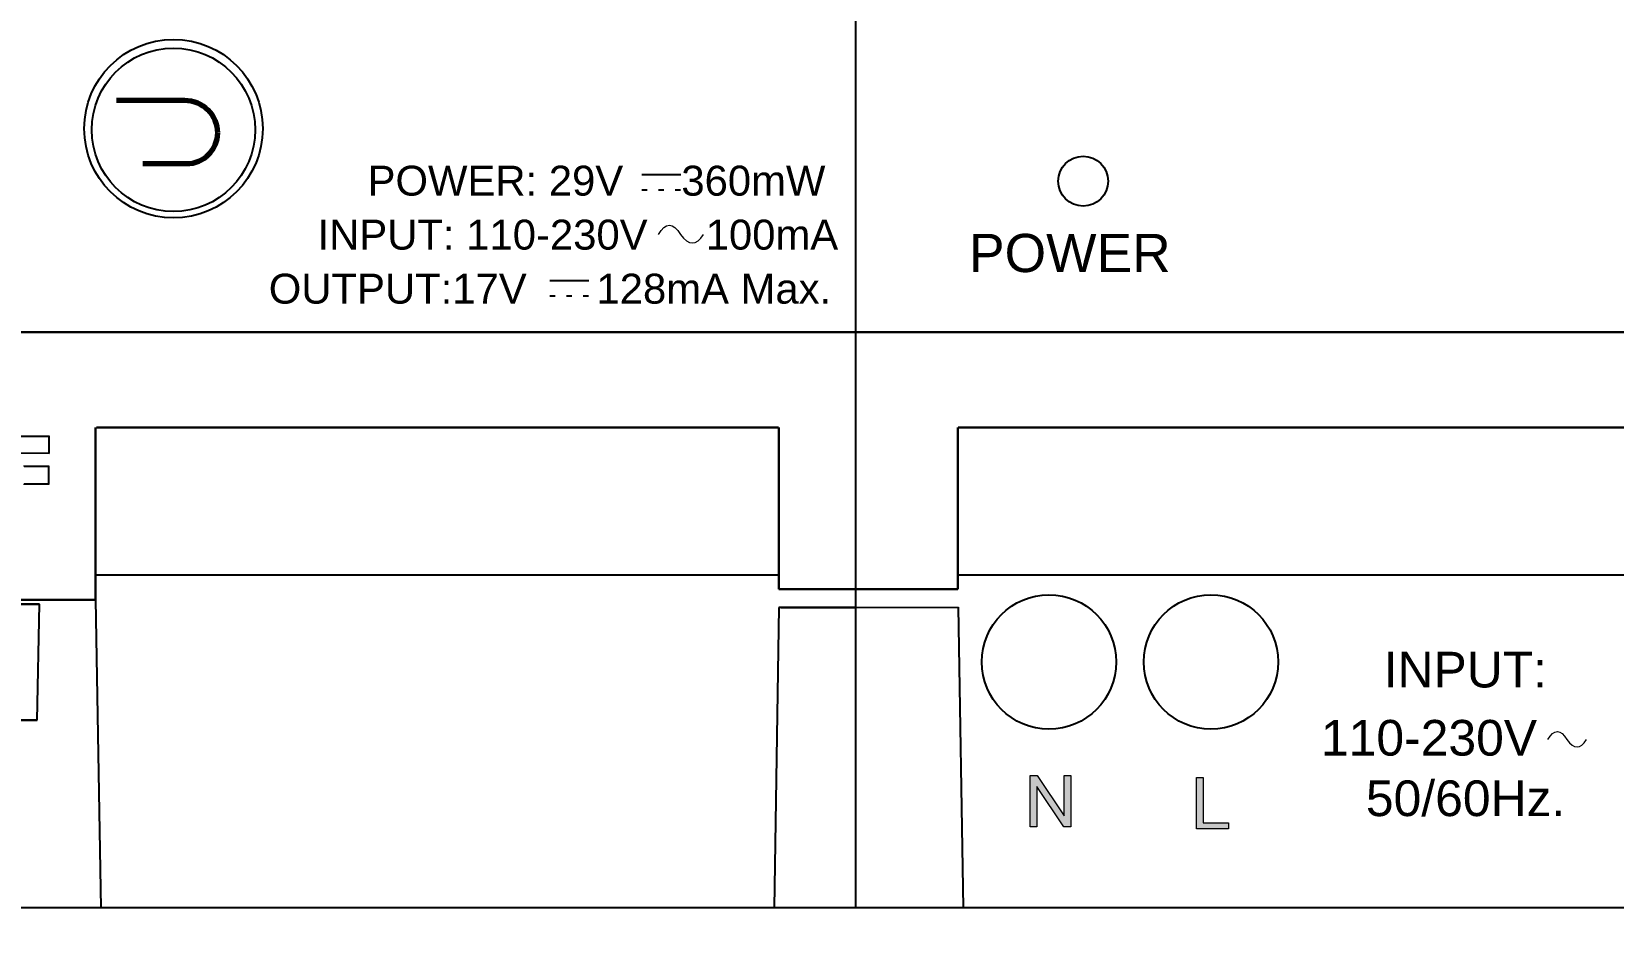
# Model space of a CAD drawing. Header units: millimetres. Extents: x -174 to 283928, y 1291 to 21053.
# Drawn here: x 9734.8 to 9796.8, y 20494.6 to 20530.5 of the extents above; entities that cross this region are included whole.
import ezdxf
from ezdxf.enums import TextEntityAlignment as Align

# ---------------------------------------------------------------- set-up
doc = ezdxf.new("R2010")
doc.units = ezdxf.units.MM
doc.layers.add('Serigraph', color=7, linetype='Continuous')
doc.styles.get("Standard").update_dxf_attribs({"font": 'arial.ttf'})

# ---------------------------------------------------------------- blocks, each defined once
blk = doc.blocks.new('*U215')
at = {"ltscale": 2}
blk.add_lwpolyline([(0, 20), (0, -20), (840, -20), (840, 20), (0, 20)], dxfattribs=at)
blk = doc.blocks.new('ZDI-DLI_SERIGRAFIA')
h = blk.add_hatch(color=256)
h.dxf.hatch_style = 2
h.paths.add_polyline_path([(8.434, -39.811), (8.434, -41.832), (8.159, -41.832), (7.099, -40.246), (7.099, -41.832), (6.842, -41.832), (6.842, -39.811), (7.117, -39.811), (8.177, -41.399), (8.177, -39.811)])
h = blk.add_hatch(color=256)
h.dxf.hatch_style = 2
h.paths.add_polyline_path([(13.357, -41.912), (13.357, -39.891), (13.624, -39.891), (13.624, -41.673), (14.619, -41.673), (14.619, -41.912)])
for p, q in [((30.802, -31.962), (4.015, -31.962)), ((76.986, -31.966), (50.199, -31.966))]:
    blk.add_line(p, q)
at = {"lineweight": 0}
for p, q in [((6.842, -39.811), (7.117, -39.811)), ((6.842, -41.832), (6.842, -39.811)), ((8.159, -41.832), (7.099, -40.246)), ((7.099, -40.246), (7.099, -41.832)), ((7.117, -39.811), (8.177, -41.399)), ((8.177, -39.811), (8.434, -39.811)), ((8.177, -41.399), (8.177, -39.811)), ((8.434, -39.811), (8.434, -41.832)), ((13.357, -39.891), (13.624, -39.891)), ((13.357, -41.912), (13.357, -39.891)), ((13.624, -39.891), (13.624, -41.673)), ((7.099, -41.832), (6.842, -41.832)), ((8.434, -41.832), (8.159, -41.832)), ((14.619, -41.912), (13.357, -41.912)), ((13.624, -41.673), (14.619, -41.673)), ((14.619, -41.673), (14.619, -41.912))]:
    blk.add_line(p, q, dxfattribs=at)
at = {"lineweight": 18}
for points in [[(27.141, -38.407), (27.383, -37.998), (27.635, -37.976), (27.888, -38.407)], [(27.888, -38.407), (28.161, -38.787), (28.418, -38.787), (28.66, -38.407)]]:
    blk.add_open_spline(points, degree=3, dxfattribs=at)
at = {"layer": 'Serigraph', "lineweight": 25}
for p, q in [((71.618, -16.257), (73.151, -16.257)), ((71.618, -16.857), (71.821, -16.857)), ((72.272, -16.857), (72.475, -16.857)), ((72.926, -16.857), (73.129, -16.857)), ((68.012, -20.41), (69.545, -20.41))]:
    blk.add_line(p, q, dxfattribs=at)
for points in [[(68.012, -21.01), (68.216, -21.01)], [(68.666, -21.01), (68.87, -21.01)], [(69.32, -21.01), (69.523, -21.01)]]:
    blk.add_lwpolyline(points, dxfattribs=at)
at = {"layer": 'Serigraph', "lineweight": 18}
for points in [[(72.265, -18.605), (72.548, -18.128), (72.842, -18.102), (73.137, -18.605)], [(73.137, -18.605), (73.455, -19.048), (73.755, -19.048), (74.037, -18.605)]]:
    blk.add_open_spline(points, degree=3, dxfattribs=at)
for s, height, p in [('POWER', 1.4986, (4.443, -20.078)), ('INPUT:', 1.3987, (20.701, -36.363)), ('110-230V', 1.3987, (18.243, -39.035)), ('50/60Hz.', 1.3987, (20.004, -41.407))]:
    blk.add_text(s, height=height).set_placement(p)
at = {"layer": 'Serigraph', "width": 0.99999}
for s, p in [('POWER: 29V     360mW', (60.864, -17.081)), ('INPUT: 110-230V     100mA', (58.901, -19.197)), ('OUTPUT:17V      128mA Max.', (56.99, -21.315))]:
    blk.add_text(s, height=1.17389, dxfattribs=at).set_placement(p)
blk = doc.blocks.new('ZDI-DLI_ENVOLVENTE')
for p, q in [((0, -45), (0, 45)), ((80, 45), (80, -45)), ((80, -45), (0, -45))]:
    blk.add_line(p, q)
at = {"lineweight": 18}
for p, q in [((43.875, -26.497), (48.375, -26.497)), ((43.901, -26.523), (48.349, -26.523)), ((48.349, -26.523), (48.375, -26.497)), ((48.349, -26.523), (48.349, -27.171)), ((48.375, -26.497), (48.375, -27.197)), ((48.375, -27.197), (43.875, -27.197)), ((48.349, -27.171), (43.901, -27.171)), ((48.349, -27.171), (48.375, -27.197)), ((48.375, -27.692), (47.375, -27.692)), ((48.349, -27.718), (47.401, -27.718)), ((48.349, -27.718), (48.375, -27.692)), ((48.349, -28.365), (48.349, -27.718)), ((48.375, -28.392), (48.375, -27.692)), ((47.375, -28.392), (48.375, -28.392)), ((47.401, -28.365), (48.349, -28.365)), ((48.349, -28.365), (48.375, -28.392))]:
    blk.add_line(p, q, dxfattribs=at)
at = {"lineweight": 25}
for p, q in [((0, -33.222), (4.014, -33.218)), ((4.014, -33.218), (4.219, -45)), ((50.199, -32.93), (50.409, -45)), ((50.199, -32.93), (50.409, -45)), ((76.982, -33.222), (76.799, -45)), ((80, -33.222), (76.982, -33.222)), ((77.067, -33.222), (80, -33.222))]:
    blk.add_line(p, q, dxfattribs=at)
for centre, radius in [((53.254, -14.453), 3.5), ((53.253, -14.501), 3.205), ((8.919, -16.513), 0.979), ((7.58, -35.364), 2.633), ((13.93, -35.364), 2.633)]:
    blk.add_circle(centre, radius)
at = {"lineweight": 70}
for points in [[(51.024, -13.339), (51.024, -13.339), (53.69, -13.339), (53.69, -13.339)], [(53.69, -13.339), (54.399, -13.339), (54.974, -13.914), (54.974, -14.623)], [(54.974, -14.623), (54.974, -15.295), (54.429, -15.839), (53.757, -15.839)], [(53.757, -15.839), (53.757, -15.839), (52.055, -15.839), (52.055, -15.839)]]:
    blk.add_open_spline(points, degree=3, dxfattribs=at)
at = {"lineweight": 25}
for points in [[(80, -22.429), (80, -22.429), (0, -22.429), (0, -22.429)], [(0, -22.429), (0, -22.429), (80, -22.429), (80, -22.429)], [(4.01, -32.491), (4.01, -32.491), (4.01, -26.177), (4.01, -26.177)], [(4.01, -26.177), (4.01, -26.177), (4.01, -32.515), (4.01, -32.515)], [(30.796, -26.172), (30.796, -26.172), (4.017, -26.172), (4.017, -26.172)], [(4.017, -26.172), (4.017, -26.172), (30.796, -26.172), (30.796, -26.172)], [(50.2, -26.177), (50.2, -26.177), (50.199, -32.93), (50.199, -32.93)], [(50.199, -32.93), (50.199, -32.93), (50.2, -26.177), (50.2, -26.177)], [(76.979, -26.172), (76.979, -26.172), (50.232, -26.172), (50.232, -26.172)], [(50.232, -26.172), (50.232, -26.172), (76.979, -26.172), (76.979, -26.172)], [(76.986, -32.515), (76.986, -32.515), (76.986, -26.177), (76.986, -26.177)], [(76.986, -26.177), (76.986, -26.177), (76.986, -32.515), (76.986, -32.515)], [(4.01, -32.515), (4.01, -32.515), (0, -32.515), (0, -32.515)], [(0, -32.515), (0, -32.515), (4.01, -32.515), (4.01, -32.515)], [(76.986, -32.515), (76.986, -32.515), (80, -32.515), (80, -32.515)], [(80, -32.515), (80, -32.515), (76.986, -32.515), (76.986, -32.515)], [(47.996, -33.093), (47.996, -33.093), (46.834, -33.093), (46.834, -33.093)], [(46.834, -33.093), (46.834, -33.093), (47.996, -33.093), (47.996, -33.093)], [(50.199, -32.93), (50.199, -32.93), (46.838, -32.929), (46.838, -32.929)], [(46.838, -32.929), (46.838, -32.929), (50.199, -32.93), (50.199, -32.93)], [(47.915, -37.646), (47.915, -37.646), (47.996, -33.093), (47.996, -33.093)], [(47.908, -37.646), (47.908, -37.646), (46.798, -37.646), (46.798, -37.646)], [(46.798, -37.646), (46.798, -37.646), (47.908, -37.646), (47.908, -37.646)]]:
    blk.add_open_spline(points, degree=3, dxfattribs=at)
blk = doc.blocks.new('ZDI-DLI_ATT_DEF')
blk.add_wipeout([(0, 45), (80, 45), (80, -45), (0, -45)])
for name in ['ZDI-DLI_ENVOLVENTE', 'ZDI-DLI_SERIGRAFIA']:
    blk.add_blockref(name, (0, 0))
at = {"color": 3, "flags": 2}
blk.add_attdef('REFERENCE', text='', height=2.5, dxfattribs=at).set_placement((40.498, 35.586), align=Align.CENTER)
at = {"color": 3}
blk.add_attdef('PHYSICAL_ADD.', text='', height=2.5, dxfattribs=at).set_placement((40.85, 32.03), align=Align.CENTER)

msp = doc.modelspace()

# ---------------------------------------------------------------- linework, layer by layer
at = {"layer": 'Defpoints', "color": 6}
msp.add_lwpolyline([(10161.853, 20469.172), (9321.826, 20469.172), (9321.826, 20499.172), (10161.853, 20499.172)], close=True, dxfattribs=at)

# ---------------------------------------------------------------- block references
at = {"color": 1}
msp.add_blockref('*U215', (9321.853, 20541.172), dxfattribs=at)

# ---------------------------------------------------------------- next in the draw order: block references
msp.add_blockref('ZDI-DLI_ATT_DEF', (9767.087, 20541.172))

# ---------------------------------------------------------------- next in the draw order: block references
msp.add_blockref('ZDI-DLI_ATT_DEF', (9687.087, 20541.172))

doc.saveas('drawing.dxf')
